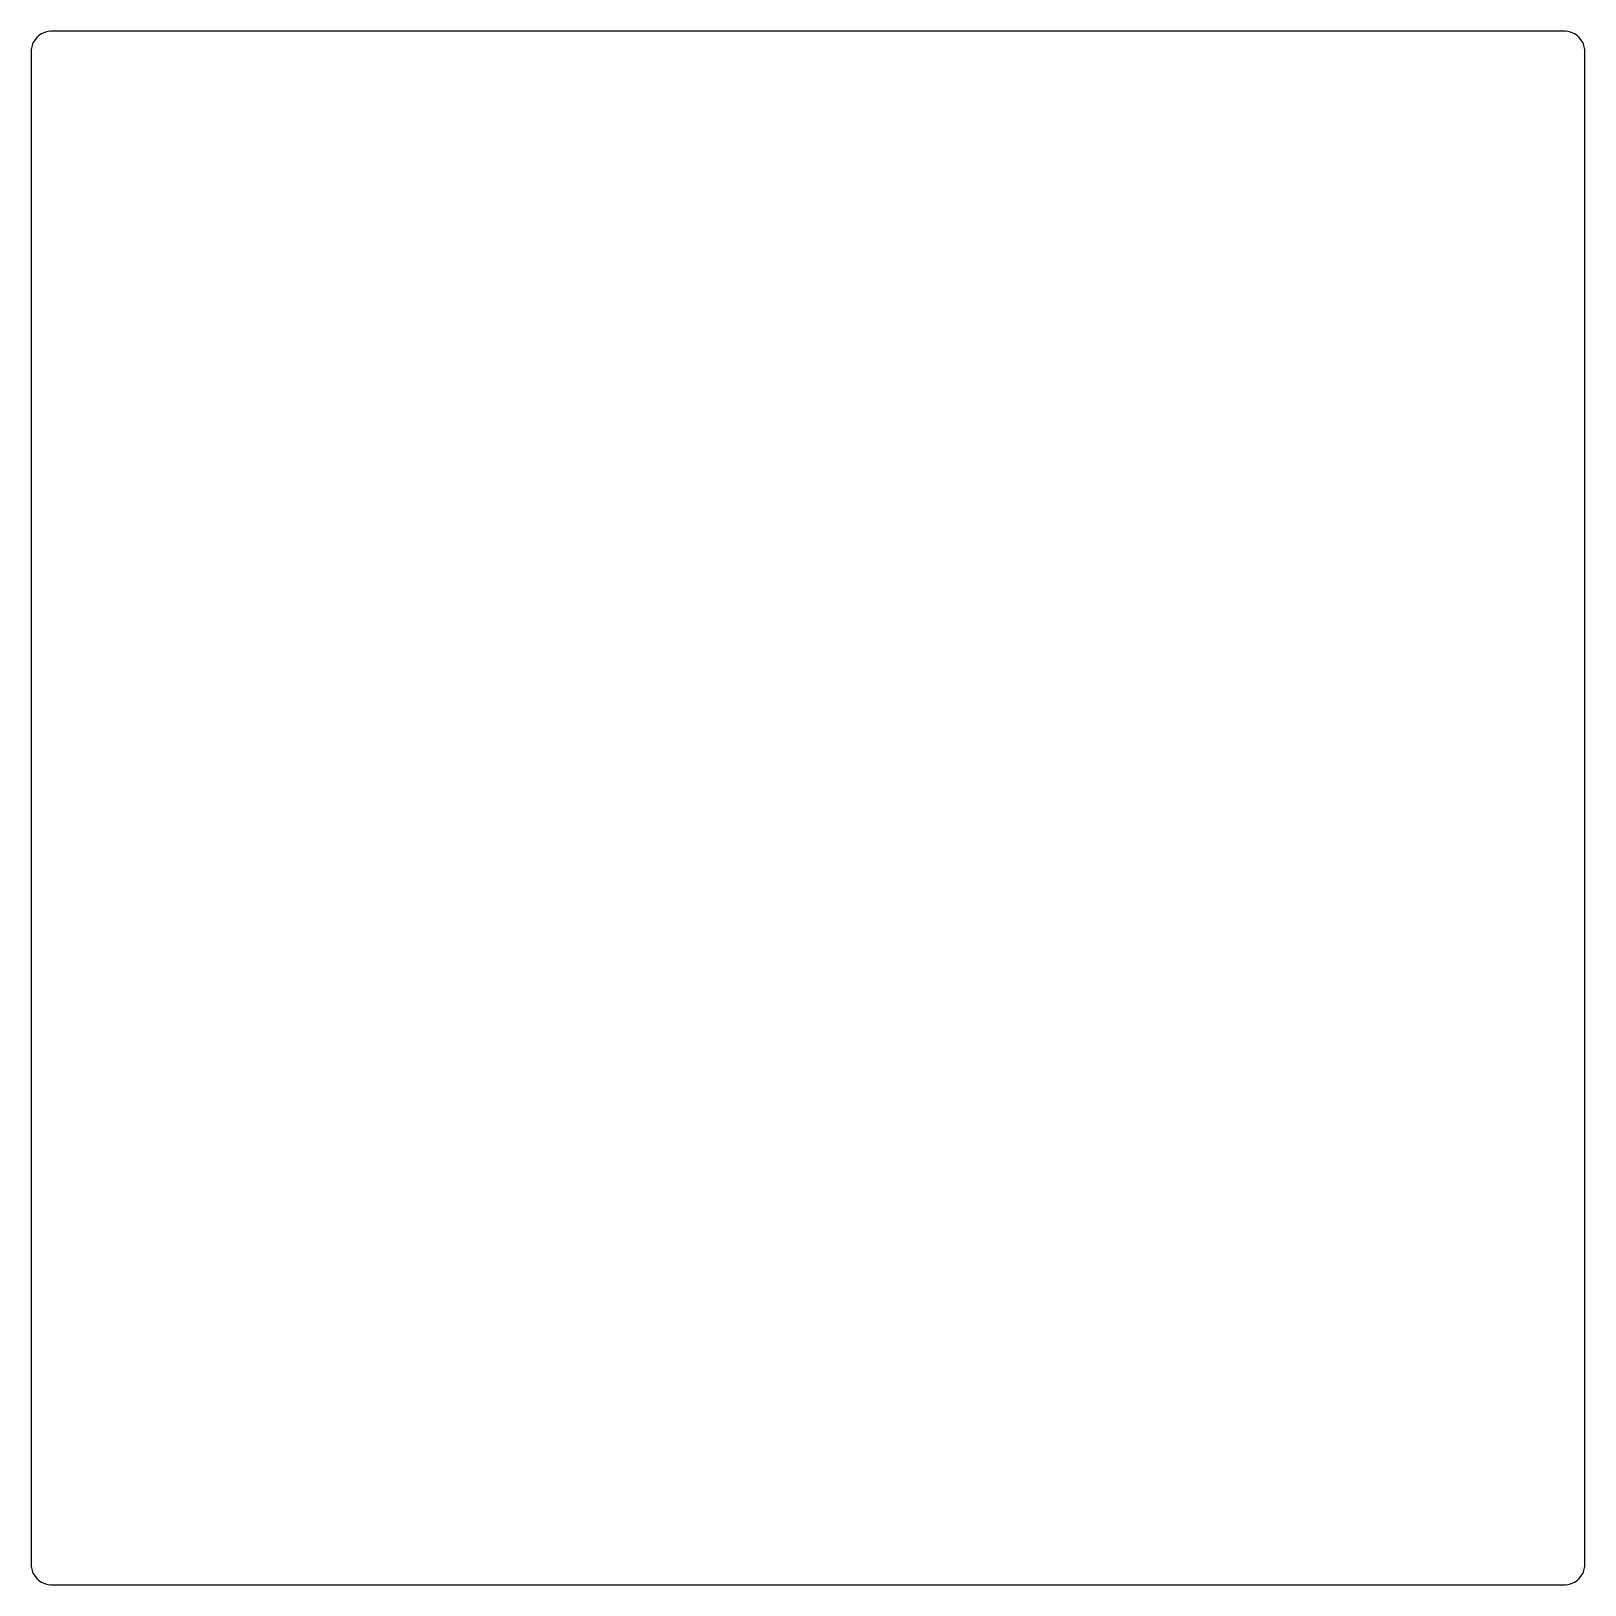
# Model space of a CAD drawing. Header units: metres. Extents: x 9 to 381, y 9 to 381.
import ezdxf

# ---------------------------------------------------------------- set-up
doc = ezdxf.new("R2010")
doc.units = ezdxf.units.M

msp = doc.modelspace()

# ---------------------------------------------------------------- linework, layer by layer
for p, q in [((10.8129, 379.853), (10.3551, 379.423)), ((11.3209, 380.222), (10.8129, 379.853)), ((11.8711, 380.524), (11.3209, 380.222)), ((12.4549, 380.755), (11.8711, 380.524)), ((13.0631, 380.911), (12.4549, 380.755)), ((13.686, 380.99), (13.0631, 380.911)), ((14, 380.99), (13.686, 380.99)), ((376, 381), (14, 381)), ((14, 381), (14, 380.99)), ((376, 380.99), (376, 381)), ((376.314, 380.99), (376, 380.99)), ((376.937, 380.911), (376.314, 380.99)), ((377.545, 380.755), (376.937, 380.911)), ((378.129, 380.524), (377.545, 380.755)), ((378.679, 380.222), (378.129, 380.524)), ((379.187, 379.853), (378.679, 380.222)), ((379.645, 379.423), (379.187, 379.853)), ((9.03941, 376.627), (9, 376)), ((9, 376), (9, 14)), ((9.15707, 377.243), (9.03941, 376.627)), ((9.3511, 377.841), (9.15707, 377.243)), ((9.61845, 378.409), (9.3511, 377.841)), ((9.95491, 378.939), (9.61845, 378.409)), ((10.3551, 379.423), (9.95491, 378.939)), ((380.045, 378.939), (379.645, 379.423)), ((380.382, 378.409), (380.045, 378.939)), ((380.649, 377.841), (380.382, 378.409)), ((380.843, 377.243), (380.649, 377.841)), ((380.961, 376.627), (380.843, 377.243)), ((381, 376), (380.961, 376.627)), ((381, 14), (381, 376)), ((9, 14), (9.03941, 13.3733)), ((9.03941, 13.3733), (9.15707, 12.7565)), ((9.15707, 12.7565), (9.3511, 12.1594)), ((9.3511, 12.1594), (9.61845, 11.5912)), ((9.61845, 11.5912), (9.95491, 11.0611)), ((380.045, 11.0611), (380.382, 11.5912)), ((380.382, 11.5912), (380.649, 12.1594)), ((380.649, 12.1594), (380.843, 12.7565)), ((380.843, 12.7565), (380.961, 13.3733)), ((380.961, 13.3733), (381, 14)), ((9.95491, 11.0611), (10.3551, 10.5773)), ((10.3551, 10.5773), (10.8129, 10.1474)), ((10.8129, 10.1474), (11.3209, 9.77835)), ((11.3209, 9.77835), (11.8711, 9.47586)), ((11.8711, 9.47586), (12.4549, 9.24471)), ((12.4549, 9.24471), (13.0631, 9.08856)), ((13.0631, 9.08856), (13.686, 9.00986)), ((13.686, 9.00986), (14, 9.00986)), ((14, 9.00986), (14, 9)), ((14, 9), (376, 9)), ((376, 9.00986), (376.314, 9.00986)), ((376, 9), (376, 9.00986)), ((376.314, 9.00986), (376.937, 9.08856)), ((376.937, 9.08856), (377.545, 9.24471)), ((377.545, 9.24471), (378.129, 9.47586)), ((378.129, 9.47586), (378.679, 9.77835)), ((378.679, 9.77835), (379.187, 10.1474)), ((379.187, 10.1474), (379.645, 10.5773)), ((379.645, 10.5773), (380.045, 11.0611))]:
    msp.add_line(p, q)

doc.saveas('drawing.dxf')
